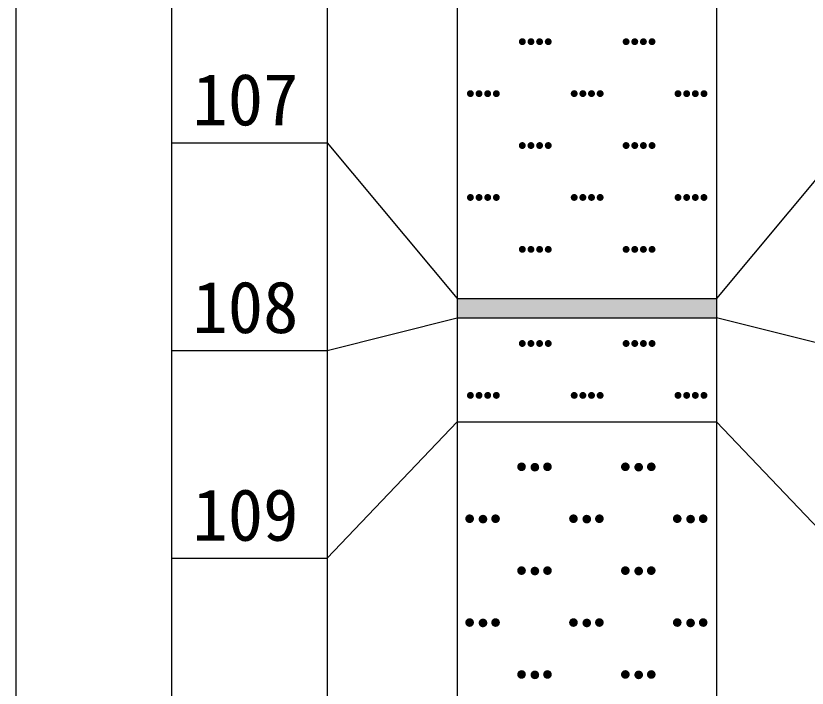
# Model space of a CAD drawing. Header units: inches. Extents: x -27 to 109, y -598 to 26.
# Drawn here: x 14.68 to 20.78, y -428.26 to -423.08 of the extents above; entities that cross this region are included whole.
import ezdxf

# ---------------------------------------------------------------- set-up
doc = ezdxf.new("R2010")
doc.units = ezdxf.units.IN
doc.header["$MEASUREMENT"] = 0
doc.layers.get('0').update_dxf_attribs({"lineweight": 0})
doc.styles.add('宋体', font='')
doc.styles.get('宋体').set_extended_font_data('宋体')

# ---------------------------------------------------------------- blocks, each defined once
blk = doc.blocks.new('lr_block_90')
at = {"true_color": 0x000000}
for points in [[(18.6105, -423.2826), (18.6114, -423.2757), (18.6105, -423.2688), (18.6078, -423.2623), (18.6035, -423.2569), (18.5981, -423.2526), (18.5917, -423.25), (18.5847, -423.249), (18.5778, -423.25), (18.5714, -423.2526), (18.5659, -423.2569), (18.5617, -423.2623), (18.559, -423.2688), (18.5581, -423.2757), (18.559, -423.2826), (18.5617, -423.289), (18.5659, -423.2945), (18.5714, -423.2987), (18.5778, -423.3014), (18.5847, -423.3023), (18.5917, -423.3014), (18.5981, -423.2987), (18.6035, -423.2945), (18.6078, -423.289)], [(18.6771, -423.2826), (18.6781, -423.2757), (18.6771, -423.2688), (18.6745, -423.2623), (18.6702, -423.2569), (18.6647, -423.2526), (18.6583, -423.25), (18.6514, -423.249), (18.6445, -423.25), (18.6381, -423.2526), (18.6326, -423.2569), (18.6283, -423.2623), (18.6257, -423.2688), (18.6247, -423.2757), (18.6257, -423.2826), (18.6283, -423.289), (18.6326, -423.2945), (18.6381, -423.2987), (18.6445, -423.3014), (18.6514, -423.3023), (18.6583, -423.3014), (18.6647, -423.2987), (18.6702, -423.2945), (18.6745, -423.289)], [(18.7438, -423.2826), (18.7447, -423.2757), (18.7438, -423.2688), (18.7411, -423.2623), (18.7369, -423.2569), (18.7314, -423.2526), (18.725, -423.25), (18.7181, -423.249), (18.7111, -423.25), (18.7047, -423.2526), (18.6993, -423.2569), (18.695, -423.2623), (18.6923, -423.2688), (18.6914, -423.2757), (18.6923, -423.2826), (18.695, -423.289), (18.6993, -423.2945), (18.7047, -423.2987), (18.7111, -423.3014), (18.7181, -423.3023), (18.725, -423.3014), (18.7314, -423.2987), (18.7369, -423.2945), (18.7411, -423.289)], [(18.8105, -423.2826), (18.8114, -423.2757), (18.8105, -423.2688), (18.8078, -423.2623), (18.8035, -423.2569), (18.7981, -423.2526), (18.7917, -423.25), (18.7847, -423.249), (18.7778, -423.25), (18.7714, -423.2526), (18.7659, -423.2569), (18.7617, -423.2623), (18.759, -423.2688), (18.7581, -423.2757), (18.759, -423.2826), (18.7617, -423.289), (18.7659, -423.2945), (18.7714, -423.2987), (18.7778, -423.3014), (18.7847, -423.3023), (18.7917, -423.3014), (18.7981, -423.2987), (18.8035, -423.2945), (18.8078, -423.289)], [(19.4105, -423.2826), (19.4114, -423.2757), (19.4105, -423.2688), (19.4078, -423.2623), (19.4035, -423.2569), (19.3981, -423.2526), (19.3917, -423.25), (19.3847, -423.249), (19.3778, -423.25), (19.3714, -423.2526), (19.3659, -423.2569), (19.3617, -423.2623), (19.359, -423.2688), (19.3581, -423.2757), (19.359, -423.2826), (19.3617, -423.289), (19.3659, -423.2945), (19.3714, -423.2987), (19.3778, -423.3014), (19.3847, -423.3023), (19.3917, -423.3014), (19.3981, -423.2987), (19.4035, -423.2945), (19.4078, -423.289)], [(19.4771, -423.2826), (19.4781, -423.2757), (19.4771, -423.2688), (19.4745, -423.2623), (19.4702, -423.2569), (19.4647, -423.2526), (19.4583, -423.25), (19.4514, -423.249), (19.4445, -423.25), (19.4381, -423.2526), (19.4326, -423.2569), (19.4283, -423.2623), (19.4257, -423.2688), (19.4247, -423.2757), (19.4257, -423.2826), (19.4283, -423.289), (19.4326, -423.2945), (19.4381, -423.2987), (19.4445, -423.3014), (19.4514, -423.3023), (19.4583, -423.3014), (19.4647, -423.2987), (19.4702, -423.2945), (19.4745, -423.289)], [(19.5438, -423.2826), (19.5447, -423.2757), (19.5438, -423.2688), (19.5411, -423.2623), (19.5369, -423.2569), (19.5314, -423.2526), (19.525, -423.25), (19.5181, -423.249), (19.5111, -423.25), (19.5047, -423.2526), (19.4993, -423.2569), (19.495, -423.2623), (19.4923, -423.2688), (19.4914, -423.2757), (19.4923, -423.2826), (19.495, -423.289), (19.4993, -423.2945), (19.5047, -423.2987), (19.5111, -423.3014), (19.5181, -423.3023), (19.525, -423.3014), (19.5314, -423.2987), (19.5369, -423.2945), (19.5411, -423.289)], [(19.6105, -423.2826), (19.6114, -423.2757), (19.6105, -423.2688), (19.6078, -423.2623), (19.6035, -423.2569), (19.5981, -423.2526), (19.5917, -423.25), (19.5847, -423.249), (19.5778, -423.25), (19.5714, -423.2526), (19.5659, -423.2569), (19.5617, -423.2623), (19.559, -423.2688), (19.5581, -423.2757), (19.559, -423.2826), (19.5617, -423.289), (19.5659, -423.2945), (19.5714, -423.2987), (19.5778, -423.3014), (19.5847, -423.3023), (19.5917, -423.3014), (19.5981, -423.2987), (19.6035, -423.2945), (19.6078, -423.289)], [(18.2105, -423.6826), (18.2114, -423.6757), (18.2105, -423.6687), (18.2078, -423.6623), (18.2035, -423.6569), (18.1981, -423.6526), (18.1917, -423.6499), (18.1847, -423.649), (18.1778, -423.6499), (18.1714, -423.6526), (18.1659, -423.6569), (18.1617, -423.6623), (18.159, -423.6687), (18.1581, -423.6757), (18.159, -423.6826), (18.1617, -423.689), (18.1659, -423.6945), (18.1714, -423.6988), (18.1778, -423.7014), (18.1847, -423.7023), (18.1917, -423.7014), (18.1981, -423.6988), (18.2035, -423.6945), (18.2078, -423.689)], [(18.2771, -423.6826), (18.2781, -423.6757), (18.2771, -423.6687), (18.2745, -423.6623), (18.2702, -423.6569), (18.2647, -423.6526), (18.2583, -423.6499), (18.2514, -423.649), (18.2445, -423.6499), (18.2381, -423.6526), (18.2326, -423.6569), (18.2283, -423.6623), (18.2257, -423.6687), (18.2247, -423.6757), (18.2257, -423.6826), (18.2283, -423.689), (18.2326, -423.6945), (18.2381, -423.6988), (18.2445, -423.7014), (18.2514, -423.7023), (18.2583, -423.7014), (18.2647, -423.6988), (18.2702, -423.6945), (18.2745, -423.689)], [(18.3438, -423.6826), (18.3447, -423.6757), (18.3438, -423.6687), (18.3411, -423.6623), (18.3369, -423.6569), (18.3314, -423.6526), (18.325, -423.6499), (18.3181, -423.649), (18.3111, -423.6499), (18.3047, -423.6526), (18.2993, -423.6569), (18.295, -423.6623), (18.2923, -423.6687), (18.2914, -423.6757), (18.2923, -423.6826), (18.295, -423.689), (18.2993, -423.6945), (18.3047, -423.6988), (18.3111, -423.7014), (18.3181, -423.7023), (18.325, -423.7014), (18.3314, -423.6988), (18.3369, -423.6945), (18.3411, -423.689)], [(18.4105, -423.6826), (18.4114, -423.6757), (18.4105, -423.6687), (18.4078, -423.6623), (18.4035, -423.6569), (18.3981, -423.6526), (18.3917, -423.6499), (18.3847, -423.649), (18.3778, -423.6499), (18.3714, -423.6526), (18.3659, -423.6569), (18.3617, -423.6623), (18.359, -423.6687), (18.3581, -423.6757), (18.359, -423.6826), (18.3617, -423.689), (18.3659, -423.6945), (18.3714, -423.6988), (18.3778, -423.7014), (18.3847, -423.7023), (18.3917, -423.7014), (18.3981, -423.6988), (18.4035, -423.6945), (18.4078, -423.689)], [(19.0105, -423.6826), (19.0114, -423.6757), (19.0105, -423.6687), (19.0078, -423.6623), (19.0035, -423.6569), (18.9981, -423.6526), (18.9917, -423.6499), (18.9847, -423.649), (18.9778, -423.6499), (18.9714, -423.6526), (18.9659, -423.6569), (18.9617, -423.6623), (18.959, -423.6687), (18.9581, -423.6757), (18.959, -423.6826), (18.9617, -423.689), (18.9659, -423.6945), (18.9714, -423.6988), (18.9778, -423.7014), (18.9847, -423.7023), (18.9917, -423.7014), (18.9981, -423.6988), (19.0035, -423.6945), (19.0078, -423.689)], [(19.0771, -423.6826), (19.0781, -423.6757), (19.0771, -423.6687), (19.0745, -423.6623), (19.0702, -423.6569), (19.0647, -423.6526), (19.0583, -423.6499), (19.0514, -423.649), (19.0445, -423.6499), (19.0381, -423.6526), (19.0326, -423.6569), (19.0283, -423.6623), (19.0257, -423.6687), (19.0247, -423.6757), (19.0257, -423.6826), (19.0283, -423.689), (19.0326, -423.6945), (19.0381, -423.6988), (19.0445, -423.7014), (19.0514, -423.7023), (19.0583, -423.7014), (19.0647, -423.6988), (19.0702, -423.6945), (19.0745, -423.689)], [(19.1438, -423.6826), (19.1447, -423.6757), (19.1438, -423.6687), (19.1411, -423.6623), (19.1369, -423.6569), (19.1314, -423.6526), (19.125, -423.6499), (19.1181, -423.649), (19.1111, -423.6499), (19.1047, -423.6526), (19.0993, -423.6569), (19.095, -423.6623), (19.0923, -423.6687), (19.0914, -423.6757), (19.0923, -423.6826), (19.095, -423.689), (19.0993, -423.6945), (19.1047, -423.6988), (19.1111, -423.7014), (19.1181, -423.7023), (19.125, -423.7014), (19.1314, -423.6988), (19.1369, -423.6945), (19.1411, -423.689)], [(19.2105, -423.6826), (19.2114, -423.6757), (19.2105, -423.6687), (19.2078, -423.6623), (19.2035, -423.6569), (19.1981, -423.6526), (19.1917, -423.6499), (19.1847, -423.649), (19.1778, -423.6499), (19.1714, -423.6526), (19.1659, -423.6569), (19.1617, -423.6623), (19.159, -423.6687), (19.1581, -423.6757), (19.159, -423.6826), (19.1617, -423.689), (19.1659, -423.6945), (19.1714, -423.6988), (19.1778, -423.7014), (19.1847, -423.7023), (19.1917, -423.7014), (19.1981, -423.6988), (19.2035, -423.6945), (19.2078, -423.689)], [(19.8105, -423.6826), (19.8114, -423.6757), (19.8105, -423.6687), (19.8078, -423.6623), (19.8035, -423.6569), (19.7981, -423.6526), (19.7917, -423.6499), (19.7847, -423.649), (19.7778, -423.6499), (19.7714, -423.6526), (19.7659, -423.6569), (19.7617, -423.6623), (19.759, -423.6687), (19.7581, -423.6757), (19.759, -423.6826), (19.7617, -423.689), (19.7659, -423.6945), (19.7714, -423.6988), (19.7778, -423.7014), (19.7847, -423.7023), (19.7917, -423.7014), (19.7981, -423.6988), (19.8035, -423.6945), (19.8078, -423.689)], [(19.8771, -423.6826), (19.8781, -423.6757), (19.8771, -423.6687), (19.8745, -423.6623), (19.8702, -423.6569), (19.8647, -423.6526), (19.8583, -423.6499), (19.8514, -423.649), (19.8445, -423.6499), (19.8381, -423.6526), (19.8326, -423.6569), (19.8283, -423.6623), (19.8257, -423.6687), (19.8247, -423.6757), (19.8257, -423.6826), (19.8283, -423.689), (19.8326, -423.6945), (19.8381, -423.6988), (19.8445, -423.7014), (19.8514, -423.7023), (19.8583, -423.7014), (19.8647, -423.6988), (19.8702, -423.6945), (19.8745, -423.689)], [(19.9438, -423.6826), (19.9447, -423.6757), (19.9438, -423.6687), (19.9411, -423.6623), (19.9369, -423.6569), (19.9314, -423.6526), (19.925, -423.6499), (19.9181, -423.649), (19.9111, -423.6499), (19.9047, -423.6526), (19.8993, -423.6569), (19.895, -423.6623), (19.8923, -423.6687), (19.8914, -423.6757), (19.8923, -423.6826), (19.895, -423.689), (19.8993, -423.6945), (19.9047, -423.6988), (19.9111, -423.7014), (19.9181, -423.7023), (19.925, -423.7014), (19.9314, -423.6988), (19.9369, -423.6945), (19.9411, -423.689)], [(20.0105, -423.6826), (20.0114, -423.6757), (20.0105, -423.6687), (20.0078, -423.6623), (20.0035, -423.6569), (19.9981, -423.6526), (19.9917, -423.6499), (19.9847, -423.649), (19.9778, -423.6499), (19.9714, -423.6526), (19.9659, -423.6569), (19.9617, -423.6623), (19.959, -423.6687), (19.9581, -423.6757), (19.959, -423.6826), (19.9617, -423.689), (19.9659, -423.6945), (19.9714, -423.6988), (19.9778, -423.7014), (19.9847, -423.7023), (19.9917, -423.7014), (19.9981, -423.6988), (20.0035, -423.6945), (20.0078, -423.689)], [(18.6105, -424.0826), (18.6114, -424.0757), (18.6105, -424.0688), (18.6078, -424.0623), (18.6035, -424.0569), (18.5981, -424.0526), (18.5917, -424.05), (18.5847, -424.049), (18.5778, -424.05), (18.5714, -424.0526), (18.5659, -424.0569), (18.5617, -424.0623), (18.559, -424.0688), (18.5581, -424.0757), (18.559, -424.0826), (18.5617, -424.089), (18.5659, -424.0945), (18.5714, -424.0987), (18.5778, -424.1014), (18.5847, -424.1023), (18.5917, -424.1014), (18.5981, -424.0987), (18.6035, -424.0945), (18.6078, -424.089)], [(18.6771, -424.0826), (18.6781, -424.0757), (18.6771, -424.0688), (18.6745, -424.0623), (18.6702, -424.0569), (18.6647, -424.0526), (18.6583, -424.05), (18.6514, -424.049), (18.6445, -424.05), (18.6381, -424.0526), (18.6326, -424.0569), (18.6283, -424.0623), (18.6257, -424.0688), (18.6247, -424.0757), (18.6257, -424.0826), (18.6283, -424.089), (18.6326, -424.0945), (18.6381, -424.0987), (18.6445, -424.1014), (18.6514, -424.1023), (18.6583, -424.1014), (18.6647, -424.0987), (18.6702, -424.0945), (18.6745, -424.089)], [(18.7438, -424.0826), (18.7447, -424.0757), (18.7438, -424.0688), (18.7411, -424.0623), (18.7369, -424.0569), (18.7314, -424.0526), (18.725, -424.05), (18.7181, -424.049), (18.7111, -424.05), (18.7047, -424.0526), (18.6993, -424.0569), (18.695, -424.0623), (18.6923, -424.0688), (18.6914, -424.0757), (18.6923, -424.0826), (18.695, -424.089), (18.6993, -424.0945), (18.7047, -424.0987), (18.7111, -424.1014), (18.7181, -424.1023), (18.725, -424.1014), (18.7314, -424.0987), (18.7369, -424.0945), (18.7411, -424.089)], [(18.8105, -424.0826), (18.8114, -424.0757), (18.8105, -424.0688), (18.8078, -424.0623), (18.8035, -424.0569), (18.7981, -424.0526), (18.7917, -424.05), (18.7847, -424.049), (18.7778, -424.05), (18.7714, -424.0526), (18.7659, -424.0569), (18.7617, -424.0623), (18.759, -424.0688), (18.7581, -424.0757), (18.759, -424.0826), (18.7617, -424.089), (18.7659, -424.0945), (18.7714, -424.0987), (18.7778, -424.1014), (18.7847, -424.1023), (18.7917, -424.1014), (18.7981, -424.0987), (18.8035, -424.0945), (18.8078, -424.089)], [(19.4105, -424.0826), (19.4114, -424.0757), (19.4105, -424.0688), (19.4078, -424.0623), (19.4035, -424.0569), (19.3981, -424.0526), (19.3917, -424.05), (19.3847, -424.049), (19.3778, -424.05), (19.3714, -424.0526), (19.3659, -424.0569), (19.3617, -424.0623), (19.359, -424.0688), (19.3581, -424.0757), (19.359, -424.0826), (19.3617, -424.089), (19.3659, -424.0945), (19.3714, -424.0987), (19.3778, -424.1014), (19.3847, -424.1023), (19.3917, -424.1014), (19.3981, -424.0987), (19.4035, -424.0945), (19.4078, -424.089)], [(19.4771, -424.0826), (19.4781, -424.0757), (19.4771, -424.0688), (19.4745, -424.0623), (19.4702, -424.0569), (19.4647, -424.0526), (19.4583, -424.05), (19.4514, -424.049), (19.4445, -424.05), (19.4381, -424.0526), (19.4326, -424.0569), (19.4283, -424.0623), (19.4257, -424.0688), (19.4247, -424.0757), (19.4257, -424.0826), (19.4283, -424.089), (19.4326, -424.0945), (19.4381, -424.0987), (19.4445, -424.1014), (19.4514, -424.1023), (19.4583, -424.1014), (19.4647, -424.0987), (19.4702, -424.0945), (19.4745, -424.089)], [(19.5438, -424.0826), (19.5447, -424.0757), (19.5438, -424.0688), (19.5411, -424.0623), (19.5369, -424.0569), (19.5314, -424.0526), (19.525, -424.05), (19.5181, -424.049), (19.5111, -424.05), (19.5047, -424.0526), (19.4993, -424.0569), (19.495, -424.0623), (19.4923, -424.0688), (19.4914, -424.0757), (19.4923, -424.0826), (19.495, -424.089), (19.4993, -424.0945), (19.5047, -424.0987), (19.5111, -424.1014), (19.5181, -424.1023), (19.525, -424.1014), (19.5314, -424.0987), (19.5369, -424.0945), (19.5411, -424.089)], [(19.6105, -424.0826), (19.6114, -424.0757), (19.6105, -424.0688), (19.6078, -424.0623), (19.6035, -424.0569), (19.5981, -424.0526), (19.5917, -424.05), (19.5847, -424.049), (19.5778, -424.05), (19.5714, -424.0526), (19.5659, -424.0569), (19.5617, -424.0623), (19.559, -424.0688), (19.5581, -424.0757), (19.559, -424.0826), (19.5617, -424.089), (19.5659, -424.0945), (19.5714, -424.0987), (19.5778, -424.1014), (19.5847, -424.1023), (19.5917, -424.1014), (19.5981, -424.0987), (19.6035, -424.0945), (19.6078, -424.089)], [(18.2105, -424.4826), (18.2114, -424.4757), (18.2105, -424.4687), (18.2078, -424.4624), (18.2035, -424.4569), (18.1981, -424.4526), (18.1917, -424.4499), (18.1847, -424.449), (18.1778, -424.4499), (18.1714, -424.4526), (18.1659, -424.4569), (18.1617, -424.4624), (18.159, -424.4687), (18.1581, -424.4757), (18.159, -424.4826), (18.1617, -424.489), (18.1659, -424.4945), (18.1714, -424.4987), (18.1778, -424.5014), (18.1847, -424.5023), (18.1917, -424.5014), (18.1981, -424.4987), (18.2035, -424.4945), (18.2078, -424.489)], [(18.2771, -424.4826), (18.2781, -424.4757), (18.2771, -424.4687), (18.2745, -424.4624), (18.2702, -424.4569), (18.2647, -424.4526), (18.2583, -424.4499), (18.2514, -424.449), (18.2445, -424.4499), (18.2381, -424.4526), (18.2326, -424.4569), (18.2283, -424.4624), (18.2257, -424.4687), (18.2247, -424.4757), (18.2257, -424.4826), (18.2283, -424.489), (18.2326, -424.4945), (18.2381, -424.4987), (18.2445, -424.5014), (18.2514, -424.5023), (18.2583, -424.5014), (18.2647, -424.4987), (18.2702, -424.4945), (18.2745, -424.489)], [(18.3438, -424.4826), (18.3447, -424.4757), (18.3438, -424.4687), (18.3411, -424.4624), (18.3369, -424.4569), (18.3314, -424.4526), (18.325, -424.4499), (18.3181, -424.449), (18.3111, -424.4499), (18.3047, -424.4526), (18.2993, -424.4569), (18.295, -424.4624), (18.2923, -424.4687), (18.2914, -424.4757), (18.2923, -424.4826), (18.295, -424.489), (18.2993, -424.4945), (18.3047, -424.4987), (18.3111, -424.5014), (18.3181, -424.5023), (18.325, -424.5014), (18.3314, -424.4987), (18.3369, -424.4945), (18.3411, -424.489)], [(18.4105, -424.4826), (18.4114, -424.4757), (18.4105, -424.4687), (18.4078, -424.4624), (18.4035, -424.4569), (18.3981, -424.4526), (18.3917, -424.4499), (18.3847, -424.449), (18.3778, -424.4499), (18.3714, -424.4526), (18.3659, -424.4569), (18.3617, -424.4624), (18.359, -424.4687), (18.3581, -424.4757), (18.359, -424.4826), (18.3617, -424.489), (18.3659, -424.4945), (18.3714, -424.4987), (18.3778, -424.5014), (18.3847, -424.5023), (18.3917, -424.5014), (18.3981, -424.4987), (18.4035, -424.4945), (18.4078, -424.489)], [(19.0105, -424.4826), (19.0114, -424.4757), (19.0105, -424.4687), (19.0078, -424.4624), (19.0035, -424.4569), (18.9981, -424.4526), (18.9917, -424.4499), (18.9847, -424.449), (18.9778, -424.4499), (18.9714, -424.4526), (18.9659, -424.4569), (18.9617, -424.4624), (18.959, -424.4687), (18.9581, -424.4757), (18.959, -424.4826), (18.9617, -424.489), (18.9659, -424.4945), (18.9714, -424.4987), (18.9778, -424.5014), (18.9847, -424.5023), (18.9917, -424.5014), (18.9981, -424.4987), (19.0035, -424.4945), (19.0078, -424.489)], [(19.0771, -424.4826), (19.0781, -424.4757), (19.0771, -424.4687), (19.0745, -424.4624), (19.0702, -424.4569), (19.0647, -424.4526), (19.0583, -424.4499), (19.0514, -424.449), (19.0445, -424.4499), (19.0381, -424.4526), (19.0326, -424.4569), (19.0283, -424.4624), (19.0257, -424.4687), (19.0247, -424.4757), (19.0257, -424.4826), (19.0283, -424.489), (19.0326, -424.4945), (19.0381, -424.4987), (19.0445, -424.5014), (19.0514, -424.5023), (19.0583, -424.5014), (19.0647, -424.4987), (19.0702, -424.4945), (19.0745, -424.489)], [(19.1438, -424.4826), (19.1447, -424.4757), (19.1438, -424.4687), (19.1411, -424.4624), (19.1369, -424.4569), (19.1314, -424.4526), (19.125, -424.4499), (19.1181, -424.449), (19.1111, -424.4499), (19.1047, -424.4526), (19.0993, -424.4569), (19.095, -424.4624), (19.0923, -424.4687), (19.0914, -424.4757), (19.0923, -424.4826), (19.095, -424.489), (19.0993, -424.4945), (19.1047, -424.4987), (19.1111, -424.5014), (19.1181, -424.5023), (19.125, -424.5014), (19.1314, -424.4987), (19.1369, -424.4945), (19.1411, -424.489)], [(19.2105, -424.4826), (19.2114, -424.4757), (19.2105, -424.4687), (19.2078, -424.4624), (19.2035, -424.4569), (19.1981, -424.4526), (19.1917, -424.4499), (19.1847, -424.449), (19.1778, -424.4499), (19.1714, -424.4526), (19.1659, -424.4569), (19.1617, -424.4624), (19.159, -424.4687), (19.1581, -424.4757), (19.159, -424.4826), (19.1617, -424.489), (19.1659, -424.4945), (19.1714, -424.4987), (19.1778, -424.5014), (19.1847, -424.5023), (19.1917, -424.5014), (19.1981, -424.4987), (19.2035, -424.4945), (19.2078, -424.489)], [(19.8105, -424.4826), (19.8114, -424.4757), (19.8105, -424.4687), (19.8078, -424.4624), (19.8035, -424.4569), (19.7981, -424.4526), (19.7917, -424.4499), (19.7847, -424.449), (19.7778, -424.4499), (19.7714, -424.4526), (19.7659, -424.4569), (19.7617, -424.4624), (19.759, -424.4687), (19.7581, -424.4757), (19.759, -424.4826), (19.7617, -424.489), (19.7659, -424.4945), (19.7714, -424.4987), (19.7778, -424.5014), (19.7847, -424.5023), (19.7917, -424.5014), (19.7981, -424.4987), (19.8035, -424.4945), (19.8078, -424.489)], [(19.8771, -424.4826), (19.8781, -424.4757), (19.8771, -424.4687), (19.8745, -424.4624), (19.8702, -424.4569), (19.8647, -424.4526), (19.8583, -424.4499), (19.8514, -424.449), (19.8445, -424.4499), (19.8381, -424.4526), (19.8326, -424.4569), (19.8283, -424.4624), (19.8257, -424.4687), (19.8247, -424.4757), (19.8257, -424.4826), (19.8283, -424.489), (19.8326, -424.4945), (19.8381, -424.4987), (19.8445, -424.5014), (19.8514, -424.5023), (19.8583, -424.5014), (19.8647, -424.4987), (19.8702, -424.4945), (19.8745, -424.489)], [(19.9438, -424.4826), (19.9447, -424.4757), (19.9438, -424.4687), (19.9411, -424.4624), (19.9369, -424.4569), (19.9314, -424.4526), (19.925, -424.4499), (19.9181, -424.449), (19.9111, -424.4499), (19.9047, -424.4526), (19.8993, -424.4569), (19.895, -424.4624), (19.8923, -424.4687), (19.8914, -424.4757), (19.8923, -424.4826), (19.895, -424.489), (19.8993, -424.4945), (19.9047, -424.4987), (19.9111, -424.5014), (19.9181, -424.5023), (19.925, -424.5014), (19.9314, -424.4987), (19.9369, -424.4945), (19.9411, -424.489)], [(20.0105, -424.4826), (20.0114, -424.4757), (20.0105, -424.4687), (20.0078, -424.4624), (20.0035, -424.4569), (19.9981, -424.4526), (19.9917, -424.4499), (19.9847, -424.449), (19.9778, -424.4499), (19.9714, -424.4526), (19.9659, -424.4569), (19.9617, -424.4624), (19.959, -424.4687), (19.9581, -424.4757), (19.959, -424.4826), (19.9617, -424.489), (19.9659, -424.4945), (19.9714, -424.4987), (19.9778, -424.5014), (19.9847, -424.5023), (19.9917, -424.5014), (19.9981, -424.4987), (20.0035, -424.4945), (20.0078, -424.489)], [(18.6105, -424.8826), (18.6114, -424.8757), (18.6105, -424.8687), (18.6078, -424.8623), (18.6035, -424.8569), (18.5981, -424.8526), (18.5917, -424.8499), (18.5847, -424.849), (18.5778, -424.8499), (18.5714, -424.8526), (18.5659, -424.8569), (18.5617, -424.8623), (18.559, -424.8687), (18.5581, -424.8757), (18.559, -424.8826), (18.5617, -424.889), (18.5659, -424.8945), (18.5714, -424.8987), (18.5778, -424.9014), (18.5847, -424.9024), (18.5917, -424.9014), (18.5981, -424.8987), (18.6035, -424.8945), (18.6078, -424.889)], [(18.6771, -424.8826), (18.6781, -424.8757), (18.6771, -424.8687), (18.6745, -424.8623), (18.6702, -424.8569), (18.6647, -424.8526), (18.6583, -424.8499), (18.6514, -424.849), (18.6445, -424.8499), (18.6381, -424.8526), (18.6326, -424.8569), (18.6283, -424.8623), (18.6257, -424.8687), (18.6247, -424.8757), (18.6257, -424.8826), (18.6283, -424.889), (18.6326, -424.8945), (18.6381, -424.8987), (18.6445, -424.9014), (18.6514, -424.9024), (18.6583, -424.9014), (18.6647, -424.8987), (18.6702, -424.8945), (18.6745, -424.889)], [(18.7438, -424.8826), (18.7447, -424.8757), (18.7438, -424.8687), (18.7411, -424.8623), (18.7369, -424.8569), (18.7314, -424.8526), (18.725, -424.8499), (18.7181, -424.849), (18.7111, -424.8499), (18.7047, -424.8526), (18.6993, -424.8569), (18.695, -424.8623), (18.6923, -424.8687), (18.6914, -424.8757), (18.6923, -424.8826), (18.695, -424.889), (18.6993, -424.8945), (18.7047, -424.8987), (18.7111, -424.9014), (18.7181, -424.9024), (18.725, -424.9014), (18.7314, -424.8987), (18.7369, -424.8945), (18.7411, -424.889)], [(18.8105, -424.8826), (18.8114, -424.8757), (18.8105, -424.8687), (18.8078, -424.8623), (18.8035, -424.8569), (18.7981, -424.8526), (18.7917, -424.8499), (18.7847, -424.849), (18.7778, -424.8499), (18.7714, -424.8526), (18.7659, -424.8569), (18.7617, -424.8623), (18.759, -424.8687), (18.7581, -424.8757), (18.759, -424.8826), (18.7617, -424.889), (18.7659, -424.8945), (18.7714, -424.8987), (18.7778, -424.9014), (18.7847, -424.9024), (18.7917, -424.9014), (18.7981, -424.8987), (18.8035, -424.8945), (18.8078, -424.889)], [(19.4105, -424.8826), (19.4114, -424.8757), (19.4105, -424.8687), (19.4078, -424.8623), (19.4035, -424.8569), (19.3981, -424.8526), (19.3917, -424.8499), (19.3847, -424.849), (19.3778, -424.8499), (19.3714, -424.8526), (19.3659, -424.8569), (19.3617, -424.8623), (19.359, -424.8687), (19.3581, -424.8757), (19.359, -424.8826), (19.3617, -424.889), (19.3659, -424.8945), (19.3714, -424.8987), (19.3778, -424.9014), (19.3847, -424.9024), (19.3917, -424.9014), (19.3981, -424.8987), (19.4035, -424.8945), (19.4078, -424.889)], [(19.4771, -424.8826), (19.4781, -424.8757), (19.4771, -424.8687), (19.4745, -424.8623), (19.4702, -424.8569), (19.4647, -424.8526), (19.4583, -424.8499), (19.4514, -424.849), (19.4445, -424.8499), (19.4381, -424.8526), (19.4326, -424.8569), (19.4283, -424.8623), (19.4257, -424.8687), (19.4247, -424.8757), (19.4257, -424.8826), (19.4283, -424.889), (19.4326, -424.8945), (19.4381, -424.8987), (19.4445, -424.9014), (19.4514, -424.9024), (19.4583, -424.9014), (19.4647, -424.8987), (19.4702, -424.8945), (19.4745, -424.889)], [(19.5438, -424.8826), (19.5447, -424.8757), (19.5438, -424.8687), (19.5411, -424.8623), (19.5369, -424.8569), (19.5314, -424.8526), (19.525, -424.8499), (19.5181, -424.849), (19.5111, -424.8499), (19.5047, -424.8526), (19.4993, -424.8569), (19.495, -424.8623), (19.4923, -424.8687), (19.4914, -424.8757), (19.4923, -424.8826), (19.495, -424.889), (19.4993, -424.8945), (19.5047, -424.8987), (19.5111, -424.9014), (19.5181, -424.9024), (19.525, -424.9014), (19.5314, -424.8987), (19.5369, -424.8945), (19.5411, -424.889)], [(19.6105, -424.8826), (19.6114, -424.8757), (19.6105, -424.8687), (19.6078, -424.8623), (19.6035, -424.8569), (19.5981, -424.8526), (19.5917, -424.8499), (19.5847, -424.849), (19.5778, -424.8499), (19.5714, -424.8526), (19.5659, -424.8569), (19.5617, -424.8623), (19.559, -424.8687), (19.5581, -424.8757), (19.559, -424.8826), (19.5617, -424.889), (19.5659, -424.8945), (19.5714, -424.8987), (19.5778, -424.9014), (19.5847, -424.9024), (19.5917, -424.9014), (19.5981, -424.8987), (19.6035, -424.8945), (19.6078, -424.889)]]:
    blk.add_hatch(color=18, dxfattribs=at).paths.add_polyline_path(points, flags=17)
blk = doc.blocks.new('lr_block_91')
at = {"true_color": 0x000000}
for points in [[(18.6105, -425.6076), (18.6114, -425.6007), (18.6105, -425.5937), (18.6078, -425.5873), (18.6035, -425.5819), (18.5981, -425.5776), (18.5917, -425.5749), (18.5847, -425.574), (18.5778, -425.5749), (18.5714, -425.5776), (18.5659, -425.5819), (18.5617, -425.5873), (18.559, -425.5937), (18.5581, -425.6007), (18.559, -425.6076), (18.5617, -425.614), (18.5659, -425.6195), (18.5714, -425.6237), (18.5778, -425.6264), (18.5847, -425.6273), (18.5917, -425.6264), (18.5981, -425.6237), (18.6035, -425.6195), (18.6078, -425.614)], [(18.6771, -425.6076), (18.6781, -425.6007), (18.6771, -425.5937), (18.6745, -425.5873), (18.6702, -425.5819), (18.6647, -425.5776), (18.6583, -425.5749), (18.6514, -425.574), (18.6445, -425.5749), (18.6381, -425.5776), (18.6326, -425.5819), (18.6283, -425.5873), (18.6257, -425.5937), (18.6247, -425.6007), (18.6257, -425.6076), (18.6283, -425.614), (18.6326, -425.6195), (18.6381, -425.6237), (18.6445, -425.6264), (18.6514, -425.6273), (18.6583, -425.6264), (18.6647, -425.6237), (18.6702, -425.6195), (18.6745, -425.614)], [(18.7438, -425.6076), (18.7447, -425.6007), (18.7438, -425.5937), (18.7411, -425.5873), (18.7369, -425.5819), (18.7314, -425.5776), (18.725, -425.5749), (18.7181, -425.574), (18.7111, -425.5749), (18.7047, -425.5776), (18.6993, -425.5819), (18.695, -425.5873), (18.6923, -425.5937), (18.6914, -425.6007), (18.6923, -425.6076), (18.695, -425.614), (18.6993, -425.6195), (18.7047, -425.6237), (18.7111, -425.6264), (18.7181, -425.6273), (18.725, -425.6264), (18.7314, -425.6237), (18.7369, -425.6195), (18.7411, -425.614)], [(18.8105, -425.6076), (18.8114, -425.6007), (18.8105, -425.5937), (18.8078, -425.5873), (18.8035, -425.5819), (18.7981, -425.5776), (18.7917, -425.5749), (18.7847, -425.574), (18.7778, -425.5749), (18.7714, -425.5776), (18.7659, -425.5819), (18.7617, -425.5873), (18.759, -425.5937), (18.7581, -425.6007), (18.759, -425.6076), (18.7617, -425.614), (18.7659, -425.6195), (18.7714, -425.6237), (18.7778, -425.6264), (18.7847, -425.6273), (18.7917, -425.6264), (18.7981, -425.6237), (18.8035, -425.6195), (18.8078, -425.614)], [(19.4105, -425.6076), (19.4114, -425.6007), (19.4105, -425.5937), (19.4078, -425.5873), (19.4035, -425.5819), (19.3981, -425.5776), (19.3917, -425.5749), (19.3847, -425.574), (19.3778, -425.5749), (19.3714, -425.5776), (19.3659, -425.5819), (19.3617, -425.5873), (19.359, -425.5937), (19.3581, -425.6007), (19.359, -425.6076), (19.3617, -425.614), (19.3659, -425.6195), (19.3714, -425.6237), (19.3778, -425.6264), (19.3847, -425.6273), (19.3917, -425.6264), (19.3981, -425.6237), (19.4035, -425.6195), (19.4078, -425.614)], [(19.4771, -425.6076), (19.4781, -425.6007), (19.4771, -425.5937), (19.4745, -425.5873), (19.4702, -425.5819), (19.4647, -425.5776), (19.4583, -425.5749), (19.4514, -425.574), (19.4445, -425.5749), (19.4381, -425.5776), (19.4326, -425.5819), (19.4283, -425.5873), (19.4257, -425.5937), (19.4247, -425.6007), (19.4257, -425.6076), (19.4283, -425.614), (19.4326, -425.6195), (19.4381, -425.6237), (19.4445, -425.6264), (19.4514, -425.6273), (19.4583, -425.6264), (19.4647, -425.6237), (19.4702, -425.6195), (19.4745, -425.614)], [(19.5438, -425.6076), (19.5447, -425.6007), (19.5438, -425.5937), (19.5411, -425.5873), (19.5369, -425.5819), (19.5314, -425.5776), (19.525, -425.5749), (19.5181, -425.574), (19.5111, -425.5749), (19.5047, -425.5776), (19.4993, -425.5819), (19.495, -425.5873), (19.4923, -425.5937), (19.4914, -425.6007), (19.4923, -425.6076), (19.495, -425.614), (19.4993, -425.6195), (19.5047, -425.6237), (19.5111, -425.6264), (19.5181, -425.6273), (19.525, -425.6264), (19.5314, -425.6237), (19.5369, -425.6195), (19.5411, -425.614)], [(19.6105, -425.6076), (19.6114, -425.6007), (19.6105, -425.5937), (19.6078, -425.5873), (19.6035, -425.5819), (19.5981, -425.5776), (19.5917, -425.5749), (19.5847, -425.574), (19.5778, -425.5749), (19.5714, -425.5776), (19.5659, -425.5819), (19.5617, -425.5873), (19.559, -425.5937), (19.5581, -425.6007), (19.559, -425.6076), (19.5617, -425.614), (19.5659, -425.6195), (19.5714, -425.6237), (19.5778, -425.6264), (19.5847, -425.6273), (19.5917, -425.6264), (19.5981, -425.6237), (19.6035, -425.6195), (19.6078, -425.614)], [(18.2105, -426.0076), (18.2114, -426.0007), (18.2105, -425.9937), (18.2078, -425.9873), (18.2035, -425.9819), (18.1981, -425.9776), (18.1917, -425.9749), (18.1847, -425.974), (18.1778, -425.9749), (18.1714, -425.9776), (18.1659, -425.9819), (18.1617, -425.9873), (18.159, -425.9937), (18.1581, -426.0007), (18.159, -426.0076), (18.1617, -426.014), (18.1659, -426.0195), (18.1714, -426.0237), (18.1778, -426.0264), (18.1847, -426.0273), (18.1917, -426.0264), (18.1981, -426.0237), (18.2035, -426.0195), (18.2078, -426.014)], [(18.2771, -426.0076), (18.2781, -426.0007), (18.2771, -425.9937), (18.2745, -425.9873), (18.2702, -425.9819), (18.2647, -425.9776), (18.2583, -425.9749), (18.2514, -425.974), (18.2445, -425.9749), (18.2381, -425.9776), (18.2326, -425.9819), (18.2283, -425.9873), (18.2257, -425.9937), (18.2247, -426.0007), (18.2257, -426.0076), (18.2283, -426.014), (18.2326, -426.0195), (18.2381, -426.0237), (18.2445, -426.0264), (18.2514, -426.0273), (18.2583, -426.0264), (18.2647, -426.0237), (18.2702, -426.0195), (18.2745, -426.014)], [(18.3438, -426.0076), (18.3447, -426.0007), (18.3438, -425.9937), (18.3411, -425.9873), (18.3369, -425.9819), (18.3314, -425.9776), (18.325, -425.9749), (18.3181, -425.974), (18.3111, -425.9749), (18.3047, -425.9776), (18.2993, -425.9819), (18.295, -425.9873), (18.2923, -425.9937), (18.2914, -426.0007), (18.2923, -426.0076), (18.295, -426.014), (18.2993, -426.0195), (18.3047, -426.0237), (18.3111, -426.0264), (18.3181, -426.0273), (18.325, -426.0264), (18.3314, -426.0237), (18.3369, -426.0195), (18.3411, -426.014)], [(18.4105, -426.0076), (18.4114, -426.0007), (18.4105, -425.9937), (18.4078, -425.9873), (18.4035, -425.9819), (18.3981, -425.9776), (18.3917, -425.9749), (18.3847, -425.974), (18.3778, -425.9749), (18.3714, -425.9776), (18.3659, -425.9819), (18.3617, -425.9873), (18.359, -425.9937), (18.3581, -426.0007), (18.359, -426.0076), (18.3617, -426.014), (18.3659, -426.0195), (18.3714, -426.0237), (18.3778, -426.0264), (18.3847, -426.0273), (18.3917, -426.0264), (18.3981, -426.0237), (18.4035, -426.0195), (18.4078, -426.014)], [(19.0105, -426.0076), (19.0114, -426.0007), (19.0105, -425.9937), (19.0078, -425.9873), (19.0035, -425.9819), (18.9981, -425.9776), (18.9917, -425.9749), (18.9847, -425.974), (18.9778, -425.9749), (18.9714, -425.9776), (18.9659, -425.9819), (18.9617, -425.9873), (18.959, -425.9937), (18.9581, -426.0007), (18.959, -426.0076), (18.9617, -426.014), (18.9659, -426.0195), (18.9714, -426.0237), (18.9778, -426.0264), (18.9847, -426.0273), (18.9917, -426.0264), (18.9981, -426.0237), (19.0035, -426.0195), (19.0078, -426.014)], [(19.0771, -426.0076), (19.0781, -426.0007), (19.0771, -425.9937), (19.0745, -425.9873), (19.0702, -425.9819), (19.0647, -425.9776), (19.0583, -425.9749), (19.0514, -425.974), (19.0445, -425.9749), (19.0381, -425.9776), (19.0326, -425.9819), (19.0283, -425.9873), (19.0257, -425.9937), (19.0247, -426.0007), (19.0257, -426.0076), (19.0283, -426.014), (19.0326, -426.0195), (19.0381, -426.0237), (19.0445, -426.0264), (19.0514, -426.0273), (19.0583, -426.0264), (19.0647, -426.0237), (19.0702, -426.0195), (19.0745, -426.014)], [(19.1438, -426.0076), (19.1447, -426.0007), (19.1438, -425.9937), (19.1411, -425.9873), (19.1369, -425.9819), (19.1314, -425.9776), (19.125, -425.9749), (19.1181, -425.974), (19.1111, -425.9749), (19.1047, -425.9776), (19.0993, -425.9819), (19.095, -425.9873), (19.0923, -425.9937), (19.0914, -426.0007), (19.0923, -426.0076), (19.095, -426.014), (19.0993, -426.0195), (19.1047, -426.0237), (19.1111, -426.0264), (19.1181, -426.0273), (19.125, -426.0264), (19.1314, -426.0237), (19.1369, -426.0195), (19.1411, -426.014)], [(19.2105, -426.0076), (19.2114, -426.0007), (19.2105, -425.9937), (19.2078, -425.9873), (19.2035, -425.9819), (19.1981, -425.9776), (19.1917, -425.9749), (19.1847, -425.974), (19.1778, -425.9749), (19.1714, -425.9776), (19.1659, -425.9819), (19.1617, -425.9873), (19.159, -425.9937), (19.1581, -426.0007), (19.159, -426.0076), (19.1617, -426.014), (19.1659, -426.0195), (19.1714, -426.0237), (19.1778, -426.0264), (19.1847, -426.0273), (19.1917, -426.0264), (19.1981, -426.0237), (19.2035, -426.0195), (19.2078, -426.014)], [(19.8105, -426.0076), (19.8114, -426.0007), (19.8105, -425.9937), (19.8078, -425.9873), (19.8035, -425.9819), (19.7981, -425.9776), (19.7917, -425.9749), (19.7847, -425.974), (19.7778, -425.9749), (19.7714, -425.9776), (19.7659, -425.9819), (19.7617, -425.9873), (19.759, -425.9937), (19.7581, -426.0007), (19.759, -426.0076), (19.7617, -426.014), (19.7659, -426.0195), (19.7714, -426.0237), (19.7778, -426.0264), (19.7847, -426.0273), (19.7917, -426.0264), (19.7981, -426.0237), (19.8035, -426.0195), (19.8078, -426.014)], [(19.8771, -426.0076), (19.8781, -426.0007), (19.8771, -425.9937), (19.8745, -425.9873), (19.8702, -425.9819), (19.8647, -425.9776), (19.8583, -425.9749), (19.8514, -425.974), (19.8445, -425.9749), (19.8381, -425.9776), (19.8326, -425.9819), (19.8283, -425.9873), (19.8257, -425.9937), (19.8247, -426.0007), (19.8257, -426.0076), (19.8283, -426.014), (19.8326, -426.0195), (19.8381, -426.0237), (19.8445, -426.0264), (19.8514, -426.0273), (19.8583, -426.0264), (19.8647, -426.0237), (19.8702, -426.0195), (19.8745, -426.014)], [(19.9438, -426.0076), (19.9447, -426.0007), (19.9438, -425.9937), (19.9411, -425.9873), (19.9369, -425.9819), (19.9314, -425.9776), (19.925, -425.9749), (19.9181, -425.974), (19.9111, -425.9749), (19.9047, -425.9776), (19.8993, -425.9819), (19.895, -425.9873), (19.8923, -425.9937), (19.8914, -426.0007), (19.8923, -426.0076), (19.895, -426.014), (19.8993, -426.0195), (19.9047, -426.0237), (19.9111, -426.0264), (19.9181, -426.0273), (19.925, -426.0264), (19.9314, -426.0237), (19.9369, -426.0195), (19.9411, -426.014)], [(20.0105, -426.0076), (20.0114, -426.0007), (20.0105, -425.9937), (20.0078, -425.9873), (20.0035, -425.9819), (19.9981, -425.9776), (19.9917, -425.9749), (19.9847, -425.974), (19.9778, -425.9749), (19.9714, -425.9776), (19.9659, -425.9819), (19.9617, -425.9873), (19.959, -425.9937), (19.9581, -426.0007), (19.959, -426.0076), (19.9617, -426.014), (19.9659, -426.0195), (19.9714, -426.0237), (19.9778, -426.0264), (19.9847, -426.0273), (19.9917, -426.0264), (19.9981, -426.0237), (20.0035, -426.0195), (20.0078, -426.014)]]:
    blk.add_hatch(color=18, dxfattribs=at).paths.add_polyline_path(points, flags=17)
blk = doc.blocks.new('lr_block_92')
at = {"true_color": 0x000000}
for points in [[(18.611, -426.5593), (18.6122, -426.5507), (18.611, -426.542), (18.6078, -426.534), (18.6025, -426.5271), (18.5955, -426.5217), (18.5875, -426.5185), (18.5789, -426.5173), (18.5702, -426.5185), (18.5622, -426.5217), (18.5553, -426.5271), (18.5499, -426.534), (18.5467, -426.542), (18.5455, -426.5507), (18.5467, -426.5593), (18.5499, -426.5673), (18.5553, -426.5743), (18.5622, -426.5796), (18.5702, -426.5828), (18.5789, -426.584), (18.5875, -426.5828), (18.5955, -426.5796), (18.6025, -426.5743), (18.6078, -426.5673)], [(18.7138, -426.5624), (18.715, -426.5537), (18.7138, -426.5451), (18.7106, -426.5371), (18.7053, -426.5301), (18.6983, -426.5248), (18.6903, -426.5216), (18.6817, -426.5204), (18.673, -426.5216), (18.665, -426.5248), (18.6581, -426.5301), (18.6527, -426.5371), (18.6495, -426.5451), (18.6483, -426.5537), (18.6495, -426.5624), (18.6527, -426.5704), (18.6581, -426.5773), (18.665, -426.5827), (18.673, -426.5859), (18.6817, -426.5871), (18.6903, -426.5859), (18.6983, -426.5827), (18.7053, -426.5773), (18.7106, -426.5704)], [(18.8109, -426.5593), (18.8121, -426.5507), (18.8109, -426.542), (18.8077, -426.534), (18.8023, -426.5271), (18.7954, -426.5217), (18.7874, -426.5185), (18.7787, -426.5173), (18.7701, -426.5185), (18.7621, -426.5217), (18.7551, -426.5271), (18.7498, -426.534), (18.7466, -426.542), (18.7454, -426.5507), (18.7466, -426.5593), (18.7498, -426.5673), (18.7551, -426.5743), (18.7621, -426.5796), (18.7701, -426.5828), (18.7787, -426.584), (18.7874, -426.5828), (18.7954, -426.5796), (18.8023, -426.5743), (18.8077, -426.5673)], [(19.411, -426.5593), (19.4122, -426.5507), (19.411, -426.542), (19.4078, -426.534), (19.4025, -426.5271), (19.3955, -426.5217), (19.3875, -426.5185), (19.3789, -426.5173), (19.3702, -426.5185), (19.3622, -426.5217), (19.3553, -426.5271), (19.3499, -426.534), (19.3467, -426.542), (19.3455, -426.5507), (19.3467, -426.5593), (19.3499, -426.5673), (19.3553, -426.5743), (19.3622, -426.5796), (19.3702, -426.5828), (19.3789, -426.584), (19.3875, -426.5828), (19.3955, -426.5796), (19.4025, -426.5743), (19.4078, -426.5673)], [(19.5138, -426.5624), (19.515, -426.5537), (19.5138, -426.5451), (19.5106, -426.5371), (19.5053, -426.5301), (19.4983, -426.5248), (19.4903, -426.5216), (19.4817, -426.5204), (19.473, -426.5216), (19.465, -426.5248), (19.4581, -426.5301), (19.4527, -426.5371), (19.4495, -426.5451), (19.4483, -426.5537), (19.4495, -426.5624), (19.4527, -426.5704), (19.4581, -426.5773), (19.465, -426.5827), (19.473, -426.5859), (19.4817, -426.5871), (19.4903, -426.5859), (19.4983, -426.5827), (19.5053, -426.5773), (19.5106, -426.5704)], [(19.6109, -426.5593), (19.6121, -426.5507), (19.6109, -426.542), (19.6077, -426.534), (19.6023, -426.5271), (19.5954, -426.5217), (19.5874, -426.5185), (19.5787, -426.5173), (19.5701, -426.5185), (19.5621, -426.5217), (19.5551, -426.5271), (19.5498, -426.534), (19.5466, -426.542), (19.5454, -426.5507), (19.5466, -426.5593), (19.5498, -426.5673), (19.5551, -426.5743), (19.5621, -426.5796), (19.5701, -426.5828), (19.5787, -426.584), (19.5874, -426.5828), (19.5954, -426.5796), (19.6023, -426.5743), (19.6077, -426.5673)], [(18.211, -426.9593), (18.2122, -426.9507), (18.211, -426.942), (18.2078, -426.934), (18.2025, -426.9271), (18.1955, -426.9217), (18.1875, -426.9185), (18.1789, -426.9173), (18.1702, -426.9185), (18.1622, -426.9217), (18.1553, -426.9271), (18.1499, -426.934), (18.1467, -426.942), (18.1455, -426.9507), (18.1467, -426.9593), (18.1499, -426.9673), (18.1553, -426.9743), (18.1622, -426.9796), (18.1702, -426.9828), (18.1789, -426.984), (18.1875, -426.9828), (18.1955, -426.9796), (18.2025, -426.9743), (18.2078, -426.9673)], [(18.3138, -426.9624), (18.315, -426.9537), (18.3138, -426.9451), (18.3106, -426.9371), (18.3053, -426.9301), (18.2983, -426.9248), (18.2903, -426.9216), (18.2817, -426.9204), (18.273, -426.9216), (18.265, -426.9248), (18.2581, -426.9301), (18.2527, -426.9371), (18.2495, -426.9451), (18.2483, -426.9537), (18.2495, -426.9624), (18.2527, -426.9704), (18.2581, -426.9773), (18.265, -426.9827), (18.273, -426.9859), (18.2817, -426.9871), (18.2903, -426.9859), (18.2983, -426.9827), (18.3053, -426.9773), (18.3106, -426.9704)], [(18.4109, -426.9593), (18.4121, -426.9507), (18.4109, -426.942), (18.4077, -426.934), (18.4023, -426.9271), (18.3954, -426.9217), (18.3874, -426.9185), (18.3787, -426.9173), (18.3701, -426.9185), (18.3621, -426.9217), (18.3551, -426.9271), (18.3498, -426.934), (18.3466, -426.942), (18.3454, -426.9507), (18.3466, -426.9593), (18.3498, -426.9673), (18.3551, -426.9743), (18.3621, -426.9796), (18.3701, -426.9828), (18.3787, -426.984), (18.3874, -426.9828), (18.3954, -426.9796), (18.4023, -426.9743), (18.4077, -426.9673)], [(19.011, -426.9593), (19.0122, -426.9507), (19.011, -426.942), (19.0078, -426.934), (19.0025, -426.9271), (18.9955, -426.9217), (18.9875, -426.9185), (18.9789, -426.9173), (18.9702, -426.9185), (18.9622, -426.9217), (18.9553, -426.9271), (18.9499, -426.934), (18.9467, -426.942), (18.9455, -426.9507), (18.9467, -426.9593), (18.9499, -426.9673), (18.9553, -426.9743), (18.9622, -426.9796), (18.9702, -426.9828), (18.9789, -426.984), (18.9875, -426.9828), (18.9955, -426.9796), (19.0025, -426.9743), (19.0078, -426.9673)], [(19.1138, -426.9624), (19.115, -426.9537), (19.1138, -426.9451), (19.1106, -426.9371), (19.1053, -426.9301), (19.0983, -426.9248), (19.0903, -426.9216), (19.0817, -426.9204), (19.073, -426.9216), (19.065, -426.9248), (19.0581, -426.9301), (19.0527, -426.9371), (19.0495, -426.9451), (19.0483, -426.9537), (19.0495, -426.9624), (19.0527, -426.9704), (19.0581, -426.9773), (19.065, -426.9827), (19.073, -426.9859), (19.0817, -426.9871), (19.0903, -426.9859), (19.0983, -426.9827), (19.1053, -426.9773), (19.1106, -426.9704)], [(19.2109, -426.9593), (19.2121, -426.9507), (19.2109, -426.942), (19.2077, -426.934), (19.2023, -426.9271), (19.1954, -426.9217), (19.1874, -426.9185), (19.1787, -426.9173), (19.1701, -426.9185), (19.1621, -426.9217), (19.1551, -426.9271), (19.1498, -426.934), (19.1466, -426.942), (19.1454, -426.9507), (19.1466, -426.9593), (19.1498, -426.9673), (19.1551, -426.9743), (19.1621, -426.9796), (19.1701, -426.9828), (19.1787, -426.984), (19.1874, -426.9828), (19.1954, -426.9796), (19.2023, -426.9743), (19.2077, -426.9673)], [(19.811, -426.9593), (19.8122, -426.9507), (19.811, -426.942), (19.8078, -426.934), (19.8025, -426.9271), (19.7955, -426.9217), (19.7875, -426.9185), (19.7789, -426.9173), (19.7702, -426.9185), (19.7622, -426.9217), (19.7553, -426.9271), (19.7499, -426.934), (19.7467, -426.942), (19.7455, -426.9507), (19.7467, -426.9593), (19.7499, -426.9673), (19.7553, -426.9743), (19.7622, -426.9796), (19.7702, -426.9828), (19.7789, -426.984), (19.7875, -426.9828), (19.7955, -426.9796), (19.8025, -426.9743), (19.8078, -426.9673)], [(19.9138, -426.9624), (19.915, -426.9537), (19.9138, -426.9451), (19.9106, -426.9371), (19.9053, -426.9301), (19.8983, -426.9248), (19.8903, -426.9216), (19.8817, -426.9204), (19.873, -426.9216), (19.865, -426.9248), (19.8581, -426.9301), (19.8527, -426.9371), (19.8495, -426.9451), (19.8483, -426.9537), (19.8495, -426.9624), (19.8527, -426.9704), (19.8581, -426.9773), (19.865, -426.9827), (19.873, -426.9859), (19.8817, -426.9871), (19.8903, -426.9859), (19.8983, -426.9827), (19.9053, -426.9773), (19.9106, -426.9704)], [(20.0109, -426.9593), (20.0121, -426.9507), (20.0109, -426.942), (20.0077, -426.934), (20.0023, -426.9271), (19.9954, -426.9217), (19.9874, -426.9185), (19.9787, -426.9173), (19.9701, -426.9185), (19.9621, -426.9217), (19.9551, -426.9271), (19.9498, -426.934), (19.9466, -426.942), (19.9454, -426.9507), (19.9466, -426.9593), (19.9498, -426.9673), (19.9551, -426.9743), (19.9621, -426.9796), (19.9701, -426.9828), (19.9787, -426.984), (19.9874, -426.9828), (19.9954, -426.9796), (20.0023, -426.9743), (20.0077, -426.9673)], [(18.611, -427.3593), (18.6122, -427.3507), (18.611, -427.342), (18.6078, -427.334), (18.6025, -427.3271), (18.5955, -427.3217), (18.5875, -427.3185), (18.5789, -427.3173), (18.5702, -427.3185), (18.5622, -427.3217), (18.5553, -427.3271), (18.5499, -427.334), (18.5467, -427.342), (18.5455, -427.3507), (18.5467, -427.3593), (18.5499, -427.3673), (18.5553, -427.3743), (18.5622, -427.3796), (18.5702, -427.3828), (18.5789, -427.384), (18.5875, -427.3828), (18.5955, -427.3796), (18.6025, -427.3743), (18.6078, -427.3673)], [(18.7138, -427.3624), (18.715, -427.3537), (18.7138, -427.3451), (18.7106, -427.3371), (18.7053, -427.3301), (18.6983, -427.3248), (18.6903, -427.3216), (18.6817, -427.3204), (18.673, -427.3216), (18.665, -427.3248), (18.6581, -427.3301), (18.6527, -427.3371), (18.6495, -427.3451), (18.6483, -427.3537), (18.6495, -427.3624), (18.6527, -427.3704), (18.6581, -427.3773), (18.665, -427.3827), (18.673, -427.3859), (18.6817, -427.3871), (18.6903, -427.3859), (18.6983, -427.3827), (18.7053, -427.3773), (18.7106, -427.3704)], [(18.8109, -427.3593), (18.8121, -427.3507), (18.8109, -427.342), (18.8077, -427.334), (18.8023, -427.3271), (18.7954, -427.3217), (18.7874, -427.3185), (18.7787, -427.3173), (18.7701, -427.3185), (18.7621, -427.3217), (18.7551, -427.3271), (18.7498, -427.334), (18.7466, -427.342), (18.7454, -427.3507), (18.7466, -427.3593), (18.7498, -427.3673), (18.7551, -427.3743), (18.7621, -427.3796), (18.7701, -427.3828), (18.7787, -427.384), (18.7874, -427.3828), (18.7954, -427.3796), (18.8023, -427.3743), (18.8077, -427.3673)], [(19.411, -427.3593), (19.4122, -427.3507), (19.411, -427.342), (19.4078, -427.334), (19.4025, -427.3271), (19.3955, -427.3217), (19.3875, -427.3185), (19.3789, -427.3173), (19.3702, -427.3185), (19.3622, -427.3217), (19.3553, -427.3271), (19.3499, -427.334), (19.3467, -427.342), (19.3455, -427.3507), (19.3467, -427.3593), (19.3499, -427.3673), (19.3553, -427.3743), (19.3622, -427.3796), (19.3702, -427.3828), (19.3789, -427.384), (19.3875, -427.3828), (19.3955, -427.3796), (19.4025, -427.3743), (19.4078, -427.3673)], [(19.5138, -427.3624), (19.515, -427.3537), (19.5138, -427.3451), (19.5106, -427.3371), (19.5053, -427.3301), (19.4983, -427.3248), (19.4903, -427.3216), (19.4817, -427.3204), (19.473, -427.3216), (19.465, -427.3248), (19.4581, -427.3301), (19.4527, -427.3371), (19.4495, -427.3451), (19.4483, -427.3537), (19.4495, -427.3624), (19.4527, -427.3704), (19.4581, -427.3773), (19.465, -427.3827), (19.473, -427.3859), (19.4817, -427.3871), (19.4903, -427.3859), (19.4983, -427.3827), (19.5053, -427.3773), (19.5106, -427.3704)], [(19.6109, -427.3593), (19.6121, -427.3507), (19.6109, -427.342), (19.6077, -427.334), (19.6023, -427.3271), (19.5954, -427.3217), (19.5874, -427.3185), (19.5787, -427.3173), (19.5701, -427.3185), (19.5621, -427.3217), (19.5551, -427.3271), (19.5498, -427.334), (19.5466, -427.342), (19.5454, -427.3507), (19.5466, -427.3593), (19.5498, -427.3673), (19.5551, -427.3743), (19.5621, -427.3796), (19.5701, -427.3828), (19.5787, -427.384), (19.5874, -427.3828), (19.5954, -427.3796), (19.6023, -427.3743), (19.6077, -427.3673)], [(18.211, -427.7593), (18.2122, -427.7507), (18.211, -427.742), (18.2078, -427.734), (18.2025, -427.7271), (18.1955, -427.7217), (18.1875, -427.7185), (18.1789, -427.7173), (18.1702, -427.7185), (18.1622, -427.7217), (18.1553, -427.7271), (18.1499, -427.734), (18.1467, -427.742), (18.1455, -427.7507), (18.1467, -427.7593), (18.1499, -427.7673), (18.1553, -427.7743), (18.1622, -427.7796), (18.1702, -427.7828), (18.1789, -427.784), (18.1875, -427.7828), (18.1955, -427.7796), (18.2025, -427.7743), (18.2078, -427.7673)], [(18.3138, -427.7624), (18.315, -427.7537), (18.3138, -427.7451), (18.3106, -427.7371), (18.3053, -427.7301), (18.2983, -427.7248), (18.2903, -427.7216), (18.2817, -427.7204), (18.273, -427.7216), (18.265, -427.7248), (18.2581, -427.7301), (18.2527, -427.7371), (18.2495, -427.7451), (18.2483, -427.7537), (18.2495, -427.7624), (18.2527, -427.7704), (18.2581, -427.7773), (18.265, -427.7827), (18.273, -427.7859), (18.2817, -427.7871), (18.2903, -427.7859), (18.2983, -427.7827), (18.3053, -427.7773), (18.3106, -427.7704)], [(18.4109, -427.7593), (18.4121, -427.7507), (18.4109, -427.742), (18.4077, -427.734), (18.4023, -427.7271), (18.3954, -427.7217), (18.3874, -427.7185), (18.3787, -427.7173), (18.3701, -427.7185), (18.3621, -427.7217), (18.3551, -427.7271), (18.3498, -427.734), (18.3466, -427.742), (18.3454, -427.7507), (18.3466, -427.7593), (18.3498, -427.7673), (18.3551, -427.7743), (18.3621, -427.7796), (18.3701, -427.7828), (18.3787, -427.784), (18.3874, -427.7828), (18.3954, -427.7796), (18.4023, -427.7743), (18.4077, -427.7673)], [(19.011, -427.7593), (19.0122, -427.7507), (19.011, -427.742), (19.0078, -427.734), (19.0025, -427.7271), (18.9955, -427.7217), (18.9875, -427.7185), (18.9789, -427.7173), (18.9702, -427.7185), (18.9622, -427.7217), (18.9553, -427.7271), (18.9499, -427.734), (18.9467, -427.742), (18.9455, -427.7507), (18.9467, -427.7593), (18.9499, -427.7673), (18.9553, -427.7743), (18.9622, -427.7796), (18.9702, -427.7828), (18.9789, -427.784), (18.9875, -427.7828), (18.9955, -427.7796), (19.0025, -427.7743), (19.0078, -427.7673)], [(19.1138, -427.7624), (19.115, -427.7537), (19.1138, -427.7451), (19.1106, -427.7371), (19.1053, -427.7301), (19.0983, -427.7248), (19.0903, -427.7216), (19.0817, -427.7204), (19.073, -427.7216), (19.065, -427.7248), (19.0581, -427.7301), (19.0527, -427.7371), (19.0495, -427.7451), (19.0483, -427.7537), (19.0495, -427.7624), (19.0527, -427.7704), (19.0581, -427.7773), (19.065, -427.7827), (19.073, -427.7859), (19.0817, -427.7871), (19.0903, -427.7859), (19.0983, -427.7827), (19.1053, -427.7773), (19.1106, -427.7704)], [(19.2109, -427.7593), (19.2121, -427.7507), (19.2109, -427.742), (19.2077, -427.734), (19.2023, -427.7271), (19.1954, -427.7217), (19.1874, -427.7185), (19.1787, -427.7173), (19.1701, -427.7185), (19.1621, -427.7217), (19.1551, -427.7271), (19.1498, -427.734), (19.1466, -427.742), (19.1454, -427.7507), (19.1466, -427.7593), (19.1498, -427.7673), (19.1551, -427.7743), (19.1621, -427.7796), (19.1701, -427.7828), (19.1787, -427.784), (19.1874, -427.7828), (19.1954, -427.7796), (19.2023, -427.7743), (19.2077, -427.7673)], [(19.811, -427.7593), (19.8122, -427.7507), (19.811, -427.742), (19.8078, -427.734), (19.8025, -427.7271), (19.7955, -427.7217), (19.7875, -427.7185), (19.7789, -427.7173), (19.7702, -427.7185), (19.7622, -427.7217), (19.7553, -427.7271), (19.7499, -427.734), (19.7467, -427.742), (19.7455, -427.7507), (19.7467, -427.7593), (19.7499, -427.7673), (19.7553, -427.7743), (19.7622, -427.7796), (19.7702, -427.7828), (19.7789, -427.784), (19.7875, -427.7828), (19.7955, -427.7796), (19.8025, -427.7743), (19.8078, -427.7673)], [(19.9138, -427.7624), (19.915, -427.7537), (19.9138, -427.7451), (19.9106, -427.7371), (19.9053, -427.7301), (19.8983, -427.7248), (19.8903, -427.7216), (19.8817, -427.7204), (19.873, -427.7216), (19.865, -427.7248), (19.8581, -427.7301), (19.8527, -427.7371), (19.8495, -427.7451), (19.8483, -427.7537), (19.8495, -427.7624), (19.8527, -427.7704), (19.8581, -427.7773), (19.865, -427.7827), (19.873, -427.7859), (19.8817, -427.7871), (19.8903, -427.7859), (19.8983, -427.7827), (19.9053, -427.7773), (19.9106, -427.7704)], [(20.0109, -427.7593), (20.0121, -427.7507), (20.0109, -427.742), (20.0077, -427.734), (20.0023, -427.7271), (19.9954, -427.7217), (19.9874, -427.7185), (19.9787, -427.7173), (19.9701, -427.7185), (19.9621, -427.7217), (19.9551, -427.7271), (19.9498, -427.734), (19.9466, -427.742), (19.9454, -427.7507), (19.9466, -427.7593), (19.9498, -427.7673), (19.9551, -427.7743), (19.9621, -427.7796), (19.9701, -427.7828), (19.9787, -427.784), (19.9874, -427.7828), (19.9954, -427.7796), (20.0023, -427.7743), (20.0077, -427.7673)], [(18.611, -428.1594), (18.6122, -428.1507), (18.611, -428.142), (18.6078, -428.134), (18.6025, -428.1271), (18.5955, -428.1217), (18.5875, -428.1185), (18.5789, -428.1173), (18.5702, -428.1185), (18.5622, -428.1217), (18.5553, -428.1271), (18.5499, -428.134), (18.5467, -428.142), (18.5455, -428.1507), (18.5467, -428.1594), (18.5499, -428.1673), (18.5553, -428.1743), (18.5622, -428.1796), (18.5702, -428.1828), (18.5789, -428.184), (18.5875, -428.1828), (18.5955, -428.1796), (18.6025, -428.1743), (18.6078, -428.1673)], [(18.7138, -428.1624), (18.715, -428.1537), (18.7138, -428.1451), (18.7106, -428.1371), (18.7053, -428.1302), (18.6983, -428.1248), (18.6903, -428.1216), (18.6817, -428.1204), (18.673, -428.1216), (18.665, -428.1248), (18.6581, -428.1302), (18.6527, -428.1371), (18.6495, -428.1451), (18.6483, -428.1537), (18.6495, -428.1624), (18.6527, -428.1704), (18.6581, -428.1773), (18.665, -428.1827), (18.673, -428.1859), (18.6817, -428.1871), (18.6903, -428.1859), (18.6983, -428.1827), (18.7053, -428.1773), (18.7106, -428.1704)], [(18.8109, -428.1594), (18.8121, -428.1507), (18.8109, -428.142), (18.8077, -428.134), (18.8023, -428.1271), (18.7954, -428.1217), (18.7874, -428.1185), (18.7787, -428.1173), (18.7701, -428.1185), (18.7621, -428.1217), (18.7551, -428.1271), (18.7498, -428.134), (18.7466, -428.142), (18.7454, -428.1507), (18.7466, -428.1594), (18.7498, -428.1673), (18.7551, -428.1743), (18.7621, -428.1796), (18.7701, -428.1828), (18.7787, -428.184), (18.7874, -428.1828), (18.7954, -428.1796), (18.8023, -428.1743), (18.8077, -428.1673)], [(19.411, -428.1594), (19.4122, -428.1507), (19.411, -428.142), (19.4078, -428.134), (19.4025, -428.1271), (19.3955, -428.1217), (19.3875, -428.1185), (19.3789, -428.1173), (19.3702, -428.1185), (19.3622, -428.1217), (19.3553, -428.1271), (19.3499, -428.134), (19.3467, -428.142), (19.3455, -428.1507), (19.3467, -428.1594), (19.3499, -428.1673), (19.3553, -428.1743), (19.3622, -428.1796), (19.3702, -428.1828), (19.3789, -428.184), (19.3875, -428.1828), (19.3955, -428.1796), (19.4025, -428.1743), (19.4078, -428.1673)], [(19.5138, -428.1624), (19.515, -428.1537), (19.5138, -428.1451), (19.5106, -428.1371), (19.5053, -428.1302), (19.4983, -428.1248), (19.4903, -428.1216), (19.4817, -428.1204), (19.473, -428.1216), (19.465, -428.1248), (19.4581, -428.1302), (19.4527, -428.1371), (19.4495, -428.1451), (19.4483, -428.1537), (19.4495, -428.1624), (19.4527, -428.1704), (19.4581, -428.1773), (19.465, -428.1827), (19.473, -428.1859), (19.4817, -428.1871), (19.4903, -428.1859), (19.4983, -428.1827), (19.5053, -428.1773), (19.5106, -428.1704)], [(19.6109, -428.1594), (19.6121, -428.1507), (19.6109, -428.142), (19.6077, -428.134), (19.6023, -428.1271), (19.5954, -428.1217), (19.5874, -428.1185), (19.5787, -428.1173), (19.5701, -428.1185), (19.5621, -428.1217), (19.5551, -428.1271), (19.5498, -428.134), (19.5466, -428.142), (19.5454, -428.1507), (19.5466, -428.1594), (19.5498, -428.1673), (19.5551, -428.1743), (19.5621, -428.1796), (19.5701, -428.1828), (19.5787, -428.184), (19.5874, -428.1828), (19.5954, -428.1796), (19.6023, -428.1743), (19.6077, -428.1673)]]:
    blk.add_hatch(color=18, dxfattribs=at).paths.add_polyline_path(points, flags=17)

msp = doc.modelspace()

# ---------------------------------------------------------------- hatches: boundary and pattern name
at = {"true_color": 0x000000}
msp.add_hatch(color=18, dxfattribs=at).paths.add_polyline_path([(18.0817, -425.4037), (20.0817, -425.4037), (20.0817, -425.2538), (18.0817, -425.2538)], flags=17)
h = msp.add_hatch()
h.set_pattern_fill('', color=256, style=0, pattern_type=0)
h.set_pattern_definition([])
h.paths.add_polyline_path([(18.0817, -425.4037), (20.0817, -425.4037), (20.0817, -425.2538), (18.0817, -425.2538)], flags=17)

# ---------------------------------------------------------------- linework, layer by layer
at = {"linetype": 'Continuous', "lineweight": 15}
for p, q in [((14.6817, 0.8962), (14.6817, -567.1838)), ((15.8817, 0.8962), (15.8817, -567.1838)), ((17.0817, 0.8962), (17.0817, -567.1838)), ((18.0817, -422.9038), (18.0817, -425.2538)), ((20.0817, -422.9038), (20.0817, -425.2538)), ((15.8817, -424.0538), (17.0817, -424.0538)), ((17.0817, -424.0538), (18.0817, -425.2538)), ((21.0817, -424.0538), (20.0817, -425.2538)), ((18.0817, -425.2538), (20.0817, -425.2538)), ((18.0817, -425.2538), (18.0817, -425.4037)), ((20.0817, -425.2538), (20.0817, -425.4037)), ((17.0817, -425.6538), (18.0817, -425.4037)), ((18.0817, -425.4037), (20.0817, -425.4037)), ((18.0817, -425.4037), (18.0817, -426.2038)), ((21.0817, -425.6538), (20.0817, -425.4037)), ((20.0817, -425.4037), (20.0817, -426.2038)), ((15.8817, -425.6538), (17.0817, -425.6538)), ((17.0817, -427.2538), (18.0817, -426.2038)), ((18.0817, -426.2038), (20.0817, -426.2038)), ((18.0817, -426.2038), (18.0817, -428.5038)), ((21.0817, -427.2538), (20.0817, -426.2038)), ((20.0817, -426.2038), (20.0817, -428.5038)), ((15.8817, -427.2538), (17.0817, -427.2538))]:
    msp.add_line(p, q, dxfattribs=at)

# ---------------------------------------------------------------- block references
at = {"color": 7}
for name in ['lr_block_90', 'lr_block_91', 'lr_block_92']:
    msp.add_blockref(name, (0, 0), dxfattribs=at)

# ---------------------------------------------------------------- texts
at = {"style": '宋体'}
for s, p in [('107', (16.0429, -423.9204)), ('108', (16.0429, -425.5204)), ('109', (16.0429, -427.1204))]:
    msp.add_text(s, height=0.4, dxfattribs=at).set_placement(p)

doc.saveas('drawing.dxf')
